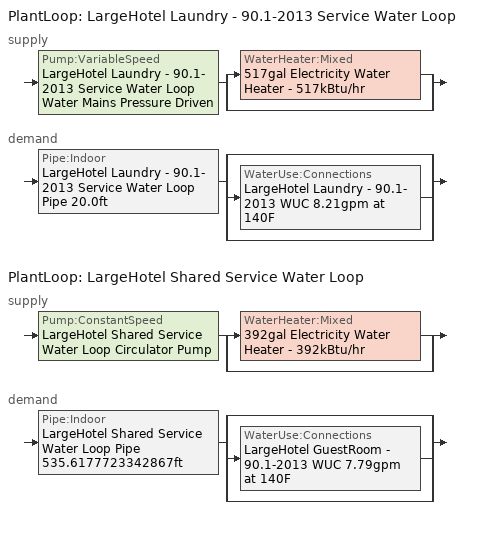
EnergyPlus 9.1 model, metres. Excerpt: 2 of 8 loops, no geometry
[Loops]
PlantLoop 'LargeHotel Laundry - 90.1-2013 Service Water Loop'
 supply: Pump:VariableSpeed 'LargeHotel Laundry - 90.1-2013 Service Water Loop Water Mains Pressure Driven' > split
  | WaterHeater:Mixed '517gal Electricity Water Heater - 517kBtu/hr'
  | bypass
 demand: Pipe:Indoor 'LargeHotel Laundry - 90.1-2013 Service Water Loop Pipe 20.0ft' > split
  | bypass
  | WaterUse:Connections 'LargeHotel Laundry - 90.1-2013 WUC 8.21gpm at 140F'
  | bypass
PlantLoop 'LargeHotel Shared Service Water Loop'
 supply: Pump:ConstantSpeed 'LargeHotel Shared Service Water Loop Circulator Pump' > split
  | WaterHeater:Mixed '392gal Electricity Water Heater - 392kBtu/hr'
  | bypass
 demand: Pipe:Indoor 'LargeHotel Shared Service Water Loop Pipe 535.6177723342867ft' > split
  | bypass
  | WaterUse:Connections 'LargeHotel GuestRoom - 90.1-2013 WUC 7.79gpm at 140F'
  | bypass
[Material] Roughness=Smooth; Thickness {m}=0.001143; Conductivity {W/m-K}=386; Density {kg/m3}=8906.27; Specific Heat {J/kg-K}=385.1856; Thermal Absorptance=0.9; Solar Absorptance=0.7; Visible Absorptance=0.7
Copper pipe 0.75in type L 1; Copper pipe 0.75in type L 2
[Construction]
Uninsulated copper pipe 0.75in type L 1: Copper pipe 0.75in type L 1
Uninsulated copper pipe 0.75in type L 2: Copper pipe 0.75in type L 2
[SetpointManager:Scheduled] Control Variable=Temperature
Name | Schedule | Setpoint Node or NodeList
Service hot water setpoint manager 1 | Service Water Loop Temp - 140F 1 | LargeHotel Laundry - 90.1-2013 Service Water Loop Supply Outlet Node
Service hot water setpoint manager 2 | Service Water Loop Temp - 140F 2 | LargeHotel Shared Service Water Loop Supply Outlet Node
[PlantLoop] Fluid Type=Water; Maximum Loop Temperature {C}=60; Minimum Loop Temperature {C}=10; Maximum Loop Flow Rate {m3/s}=Autosize; Minimum Loop Flow Rate {m3/s}=0; Plant Loop Volume {m3}=Autocalculate; Load Distribution Scheme=Optimal; Plant Loop Demand Calculation Scheme=SingleSetpoint
Name | Plant Equipment Operation Scheme
LargeHotel Laundry - 90.1-2013 Service Water Loop | LargeHotel Laundry - 90.1-2013 Service Water Loop Operation Schemes
LargeHotel Shared Service Water Loop | LargeHotel Shared Service Water Loop Operation Schemes
[Sizing:Plant] Loop Type=Heating; Design Loop Exit Temperature {C}=60; Loop Design Temperature Difference {deltaC}=5; Sizing Option=NonCoincident; Zone Timesteps in Averaging Window=1; Coincident Sizing Factor Mode=None
LargeHotel Laundry - 90.1-2013 Service Water Loop; LargeHotel Shared Service Water Loop
[Pump:VariableSpeed]
LargeHotel Laundry - 90.1-2013 Service Water Loop Water Mains Pressure Driven: Design Maximum Flow Rate {m3/s}=Autosize; Design Pump Head {Pa}=0.001; Design Power Consumption {W}=Autosize; Motor Efficiency=1; Fraction of Motor Inefficiencies to Fluid Stream=0; Coefficient 1 of the Part Load Performance Curve=0; Coefficient 2 of the Part Load Performance Curve=1; Coefficient 3 of the Part Load Performance Curve=0; Coefficient 4 of the Part Load Performance Curve=0; Design Minimum Flow Rate {m3/s}=0; Pump Control Type=Continuous; Skin Loss Radiative Fraction=0.5; Design Power Sizing Method=PowerPerFlowPerPressure; Design Electric Power per Unit Flow Rate {W/(m3/s)}=348701.1; Design Shaft Power per Unit Flow Rate per Unit Head=1.28205; Design Minimum Flow Rate Fraction=0
[PlantEquipmentOperationSchemes] Control Scheme Object Type 1=PlantEquipmentOperation:HeatingLoad; Control Scheme Schedule Name 1=Always On Discrete
Name | Control Scheme Name 1
LargeHotel Laundry - 90.1-2013 Service Water Loop Operation Schemes | LargeHotel Laundry - 90.1-2013 Service Water Loop Heating Operation Scheme
LargeHotel Shared Service Water Loop Operation Schemes | LargeHotel Shared Service Water Loop Heating Operation Scheme
[PlantEquipmentOperation:HeatingLoad] Load Range Lower Limit 1 {W}=0; Load Range Upper Limit 1 {W}=1000000000
Name | Range Equipment List Name 1
LargeHotel Laundry - 90.1-2013 Service Water Loop Heating Operation Scheme | LargeHotel Laundry - 90.1-2013 Service Water Loop Heating Equipment List
LargeHotel Shared Service Water Loop Heating Operation Scheme | LargeHotel Shared Service Water Loop Heating Equipment List
[PlantEquipmentList]
LargeHotel Laundry - 90.1-2013 Service Water Loop Heating Equipment List: WaterHeater:Mixed, 517gal Electricity Water Heater - 517kBtu/hr
LargeHotel Shared Service Water Loop Heating Equipment List: WaterHeater:Mixed, 392gal Electricity Water Heater - 392kBtu/hr
[WaterHeater:Mixed] Deadband Temperature Difference {deltaC}=2; Maximum Temperature Limit {C}=60; Heater Control Type=Cycle; Heater Ignition Minimum Flow Rate {m3/s}=0; Heater Ignition Delay {s}=0; Heater Fuel Type=Electricity; Heater Thermal Efficiency=1; Off Cycle Parasitic Fuel Consumption Rate {W}=0; Off Cycle Parasitic Fuel Type=Electricity; Off Cycle Parasitic Heat Fraction to Tank=0.8; On Cycle Parasitic Fuel Consumption Rate {W}=0; On Cycle Parasitic Fuel Type=Electricity; On Cycle Parasitic Heat Fraction to Tank=0; Ambient Temperature Indicator=Schedule; Off Cycle Loss Coefficient to Ambient Temperature {W/K}=1.053; Off Cycle Loss Fraction to Zone=1; On Cycle Loss Coefficient to Ambient Temperature {W/K}=1.053; On Cycle Loss Fraction to Zone=1; Use Side Effectiveness=1; Source Side Effectiveness=1; Use Side Design Flow Rate {m3/s}=Autosize; Source Side Design Flow Rate {m3/s}=Autosize; Indirect Water Heating Recovery Time {hr}=1.5; Source Side Flow Control Mode=IndirectHeatPrimarySetpoint
Name | Tank Volume {m3} | Setpoint Temperature Schedule | Heater Maximum Capacity {W} | Ambient Temperature Schedule
517gal Electricity Water Heater - 517kBtu/hr | 1.95795 | Service Water Loop Temp - 140F 1 | 151587 | Water Heater Ambient Temp Schedule - 71.6f 1
392gal Electricity Water Heater - 392kBtu/hr | 1.48549 | Service Water Loop Temp - 140F 2 | 115008 | Water Heater Ambient Temp Schedule - 71.6f 2
[WaterUse:Connections]
Name | Water Use Equipment Name 1
LargeHotel Laundry - 90.1-2013 WUC 8.21gpm at 140F | LargeHotel Laundry - 90.1-2013 Service Water Use 8.21gpm at 140F
LargeHotel GuestRoom - 90.1-2013 WUC 7.79gpm at 140F | LargeHotel GuestRoom - 90.1-2013 Service Water Use 7.79gpm at 140F
[WaterUse:Equipment] Sensible Fraction Schedule=Fraction Sensible - 0.2; Latent Fraction Schedule=Fraction Latent - 0.05
Name | Peak Flow Rate {m3/s} | Flow Rate Fraction Schedule | Target Temperature Schedule
LargeHotel Laundry - 90.1-2013 Service Water Use 8.21gpm at 140F | 0.000517976 | HotelLarge LaundryRoom_SWH_Sch_Post2004 | Mixed Water At Faucet Temp - 140F 2
LargeHotel GuestRoom - 90.1-2013 Service Water Use 7.79gpm at 140F | 0.000491232 | HotelLarge GuestRoom_SWH_Sch | Mixed Water At Faucet Temp - 140F
[Pipe:Indoor] Environment Type=Schedule; Pipe Inside Diameter {m}=0.019939
Name | Construction | Ambient Temperature Schedule | Ambient Air Velocity Schedule | Pipe Length {m}
LargeHotel Laundry - 90.1-2013 Service Water Loop Pipe 20.0ft | Uninsulated copper pipe 0.75in type L 1 | LargeHotel Laundry - 90.1-2013 Service Water Loop Piping Air Temp - 70F | LargeHotel Laundry - 90.1-2013 Service Water Loop Piping Air Velocity - 0.67mph | 6.096
LargeHotel Shared Service Water Loop Pipe 535.6177723342867ft | Uninsulated copper pipe 0.75in type L 2 | LargeHotel Shared Service Water Loop Piping Air Temp - 70F | LargeHotel Shared Service Water Loop Piping Air Velocity - 0.67mph | 163.256
[Pump:ConstantSpeed]
LargeHotel Shared Service Water Loop Circulator Pump: Design Flow Rate {m3/s}=Autosize; Design Pump Head {Pa}=29890.7; Design Power Consumption {W}=Autosize; Motor Efficiency=0.3; Fraction of Motor Inefficiencies to Fluid Stream=0; Pump Control Type=Intermittent; Design Power Sizing Method=PowerPerFlowPerPressure; Design Electric Power per Unit Flow Rate {W/(m3/s)}=348701.1; Design Shaft Power per Unit Flow Rate per Unit Head=1.28205
[Schedule:Day:Interval]
Fraction Latent - 0.05 Default: No, 24:00, 0.05
Fraction Sensible - 0.2 Default: No, 24:00, 0.2
HotelLarge GuestRoom_SWH_Sch Default; HotelLarge GuestRoom_SWH_Sch Summer Design Day; HotelLarge GuestRoom_SWH_Sch Winter Design Day: No, 01:00, 0.2, 04:00, 0.15, 05:00, 0.2, 06:00, 0.25, 07:00, 0.35, 08:00, 0.6, 09:00, 0.8, 10:00, 0.55, 11:00, 0.4, 12:00, 0.3, 17:00, 0.2, 18:00, 0.25, 19:00, 0.3, 22:00, 0.4, 23:00, 0.6, 24:00, 0.35
HotelLarge GuestRoom_SWH_Sch Wkdy Day: No, 01:00, 0.2, 04:00, 0.15, 05:00, 0.2, 06:00, 0.35, 07:00, 0.6, 08:00, 0.8, 09:00, 0.55, 10:00, 0.4, 11:00, 0.3, 17:00, 0.2, 18:00, 0.3, 19:00, 0.55, 21:00, 0.4, 22:00, 0.6, 23:00, 0.45, 24:00, 0.25
HotelLarge LaundryRoom_SWH_Sch_Post2004 Default; HotelLarge LaundryRoom_SWH_Sch_Post2004 Summer Design Day; HotelLarge LaundryRoom_SWH_Sch_Post2004 Winter Design Day: No, 17:00, 0, 24:00, 1
LargeHotel Laundry - 90.1-2013 Service Water Loop Piping Air Temp - 70F Default; LargeHotel Shared Service Water Loop Piping Air Temp - 70F Default: No, 24:00, 21.1111
LargeHotel Laundry - 90.1-2013 Service Water Loop Piping Air Velocity - 0.67mph Default; LargeHotel Shared Service Water Loop Piping Air Velocity - 0.67mph Default: No, 24:00, 0.3
Mixed Water At Faucet Temp - 140F Default; Mixed Water At Faucet Temp - 140F Default 2; Service Water Loop Temp - 140F Default 1; Service Water Loop Temp - 140F Default 2: No, 24:00, 60
Water Heater Ambient Temp Schedule - 71.6f Default 1; Water Heater Ambient Temp Schedule - 71.6f Default 2: No, 24:00, 22
[Schedule:Week:Daily]
Fraction Latent - 0.05 Week Rule - Jan1-Dec31: Fraction Latent - 0.05 Default, Fraction Latent - 0.05 Default, Fraction Latent - 0.05 Default, Fraction Latent - 0.05 Default, Fraction Latent - 0.05 Default, Fraction Latent - 0.05 Default, Fraction Latent - 0.05 Default, Fraction Latent - 0.05 Default, Fraction Latent - 0.05 Default, Fraction Latent - 0.05 Default, Fraction Latent - 0.05 Default, Fraction Latent - 0.05 Default
Fraction Sensible - 0.2 Week Rule - Jan1-Dec31: Fraction Sensible - 0.2 Default, Fraction Sensible - 0.2 Default, Fraction Sensible - 0.2 Default, Fraction Sensible - 0.2 Default, Fraction Sensible - 0.2 Default, Fraction Sensible - 0.2 Default, Fraction Sensible - 0.2 Default, Fraction Sensible - 0.2 Default, Fraction Sensible - 0.2 Default, Fraction Sensible - 0.2 Default, Fraction Sensible - 0.2 Default, Fraction Sensible - 0.2 Default
HotelLarge GuestRoom_SWH_Sch Week Rule - Jan1-Jan5: HotelLarge GuestRoom_SWH_Sch Default, HotelLarge GuestRoom_SWH_Sch Default, HotelLarge GuestRoom_SWH_Sch Wkdy Day, HotelLarge GuestRoom_SWH_Sch Wkdy Day, HotelLarge GuestRoom_SWH_Sch Wkdy Day, HotelLarge GuestRoom_SWH_Sch Wkdy Day, HotelLarge GuestRoom_SWH_Sch Default, HotelLarge GuestRoom_SWH_Sch Default, HotelLarge GuestRoom_SWH_Sch Summer Design Day, HotelLarge GuestRoom_SWH_Sch Winter Design Day, HotelLarge GuestRoom_SWH_Sch Default, HotelLarge GuestRoom_SWH_Sch Default
HotelLarge GuestRoom_SWH_Sch Week Rule - Jan6-Dec31: HotelLarge GuestRoom_SWH_Sch Default, HotelLarge GuestRoom_SWH_Sch Wkdy Day, HotelLarge GuestRoom_SWH_Sch Wkdy Day, HotelLarge GuestRoom_SWH_Sch Wkdy Day, HotelLarge GuestRoom_SWH_Sch Wkdy Day, HotelLarge GuestRoom_SWH_Sch Wkdy Day, HotelLarge GuestRoom_SWH_Sch Default, HotelLarge GuestRoom_SWH_Sch Default, HotelLarge GuestRoom_SWH_Sch Summer Design Day, HotelLarge GuestRoom_SWH_Sch Winter Design Day, HotelLarge GuestRoom_SWH_Sch Default, HotelLarge GuestRoom_SWH_Sch Default
HotelLarge LaundryRoom_SWH_Sch_Post2004 Week Rule - Jan1-Dec31: HotelLarge LaundryRoom_SWH_Sch_Post2004 Default, HotelLarge LaundryRoom_SWH_Sch_Post2004 Default, HotelLarge LaundryRoom_SWH_Sch_Post2004 Default, HotelLarge LaundryRoom_SWH_Sch_Post2004 Default, HotelLarge LaundryRoom_SWH_Sch_Post2004 Default, HotelLarge LaundryRoom_SWH_Sch_Post2004 Default, HotelLarge LaundryRoom_SWH_Sch_Post2004 Default, HotelLarge LaundryRoom_SWH_Sch_Post2004 Default, HotelLarge LaundryRoom_SWH_Sch_Post2004 Summer Design Day, HotelLarge LaundryRoom_SWH_Sch_Post2004 Winter Design Day, HotelLarge LaundryRoom_SWH_Sch_Post2004 Default, HotelLarge LaundryRoom_SWH_Sch_Post2004 Default
LargeHotel Laundry - 90.1-2013 Service Water Loop Piping Air Temp - 70F Week Rule - Jan1-Dec31: LargeHotel Laundry - 90.1-2013 Service Water Loop Piping Air Temp - 70F Default, LargeHotel Laundry - 90.1-2013 Service Water Loop Piping Air Temp - 70F Default, LargeHotel Laundry - 90.1-2013 Service Water Loop Piping Air Temp - 70F Default, LargeHotel Laundry - 90.1-2013 Service Water Loop Piping Air Temp - 70F Default, LargeHotel Laundry - 90.1-2013 Service Water Loop Piping Air Temp - 70F Default, LargeHotel Laundry - 90.1-2013 Service Water Loop Piping Air Temp - 70F Default, LargeHotel Laundry - 90.1-2013 Service Water Loop Piping Air Temp - 70F Default, LargeHotel Laundry - 90.1-2013 Service Water Loop Piping Air Temp - 70F Default, LargeHotel Laundry - 90.1-2013 Service Water Loop Piping Air Temp - 70F Default, LargeHotel Laundry - 90.1-2013 Service Water Loop Piping Air Temp - 70F Default, LargeHotel Laundry - 90.1-2013 Service Water Loop Piping Air Temp - 70F Default, LargeHotel Laundry - 90.1-2013 Service Water Loop Piping Air Temp - 70F Default
LargeHotel Laundry - 90.1-2013 Service Water Loop Piping Air Velocity - 0.67mph Week Rule - Jan1-Dec31: LargeHotel Laundry - 90.1-2013 Service Water Loop Piping Air Velocity - 0.67mph Default, LargeHotel Laundry - 90.1-2013 Service Water Loop Piping Air Velocity - 0.67mph Default, LargeHotel Laundry - 90.1-2013 Service Water Loop Piping Air Velocity - 0.67mph Default, LargeHotel Laundry - 90.1-2013 Service Water Loop Piping Air Velocity - 0.67mph Default, LargeHotel Laundry - 90.1-2013 Service Water Loop Piping Air Velocity - 0.67mph Default, LargeHotel Laundry - 90.1-2013 Service Water Loop Piping Air Velocity - 0.67mph Default, LargeHotel Laundry - 90.1-2013 Service Water Loop Piping Air Velocity - 0.67mph Default, LargeHotel Laundry - 90.1-2013 Service Water Loop Piping Air Velocity - 0.67mph Default, LargeHotel Laundry - 90.1-2013 Service Water Loop Piping Air Velocity - 0.67mph Default, LargeHotel Laundry - 90.1-2013 Service Water Loop Piping Air Velocity - 0.67mph Default, LargeHotel Laundry - 90.1-2013 Service Water Loop Piping Air Velocity - 0.67mph Default, LargeHotel Laundry - 90.1-2013 Service Water Loop Piping Air Velocity - 0.67mph Default
LargeHotel Shared Service Water Loop Piping Air Temp - 70F Week Rule - Jan1-Dec31: LargeHotel Shared Service Water Loop Piping Air Temp - 70F Default, LargeHotel Shared Service Water Loop Piping Air Temp - 70F Default, LargeHotel Shared Service Water Loop Piping Air Temp - 70F Default, LargeHotel Shared Service Water Loop Piping Air Temp - 70F Default, LargeHotel Shared Service Water Loop Piping Air Temp - 70F Default, LargeHotel Shared Service Water Loop Piping Air Temp - 70F Default, LargeHotel Shared Service Water Loop Piping Air Temp - 70F Default, LargeHotel Shared Service Water Loop Piping Air Temp - 70F Default, LargeHotel Shared Service Water Loop Piping Air Temp - 70F Default, LargeHotel Shared Service Water Loop Piping Air Temp - 70F Default, LargeHotel Shared Service Water Loop Piping Air Temp - 70F Default, LargeHotel Shared Service Water Loop Piping Air Temp - 70F Default
LargeHotel Shared Service Water Loop Piping Air Velocity - 0.67mph Week Rule - Jan1-Dec31: LargeHotel Shared Service Water Loop Piping Air Velocity - 0.67mph Default, LargeHotel Shared Service Water Loop Piping Air Velocity - 0.67mph Default, LargeHotel Shared Service Water Loop Piping Air Velocity - 0.67mph Default, LargeHotel Shared Service Water Loop Piping Air Velocity - 0.67mph Default, LargeHotel Shared Service Water Loop Piping Air Velocity - 0.67mph Default, LargeHotel Shared Service Water Loop Piping Air Velocity - 0.67mph Default, LargeHotel Shared Service Water Loop Piping Air Velocity - 0.67mph Default, LargeHotel Shared Service Water Loop Piping Air Velocity - 0.67mph Default, LargeHotel Shared Service Water Loop Piping Air Velocity - 0.67mph Default, LargeHotel Shared Service Water Loop Piping Air Velocity - 0.67mph Default, LargeHotel Shared Service Water Loop Piping Air Velocity - 0.67mph Default, LargeHotel Shared Service Water Loop Piping Air Velocity - 0.67mph Default
Mixed Water At Faucet Temp - 140F Week Rule - Jan1-Dec31: Mixed Water At Faucet Temp - 140F Default, Mixed Water At Faucet Temp - 140F Default, Mixed Water At Faucet Temp - 140F Default, Mixed Water At Faucet Temp - 140F Default, Mixed Water At Faucet Temp - 140F Default, Mixed Water At Faucet Temp - 140F Default, Mixed Water At Faucet Temp - 140F Default, Mixed Water At Faucet Temp - 140F Default, Mixed Water At Faucet Temp - 140F Default, Mixed Water At Faucet Temp - 140F Default, Mixed Water At Faucet Temp - 140F Default, Mixed Water At Faucet Temp - 140F Default
Mixed Water At Faucet Temp - 140F 2 Week Rule - Jan1-Dec31: Mixed Water At Faucet Temp - 140F Default 2, Mixed Water At Faucet Temp - 140F Default 2, Mixed Water At Faucet Temp - 140F Default 2, Mixed Water At Faucet Temp - 140F Default 2, Mixed Water At Faucet Temp - 140F Default 2, Mixed Water At Faucet Temp - 140F Default 2, Mixed Water At Faucet Temp - 140F Default 2, Mixed Water At Faucet Temp - 140F Default 2, Mixed Water At Faucet Temp - 140F Default 2, Mixed Water At Faucet Temp - 140F Default 2, Mixed Water At Faucet Temp - 140F Default 2, Mixed Water At Faucet Temp - 140F Default 2
Service Water Loop Temp - 140F 1 Week Rule - Jan1-Dec31: Service Water Loop Temp - 140F Default 1, Service Water Loop Temp - 140F Default 1, Service Water Loop Temp - 140F Default 1, Service Water Loop Temp - 140F Default 1, Service Water Loop Temp - 140F Default 1, Service Water Loop Temp - 140F Default 1, Service Water Loop Temp - 140F Default 1, Service Water Loop Temp - 140F Default 1, Service Water Loop Temp - 140F Default 1, Service Water Loop Temp - 140F Default 1, Service Water Loop Temp - 140F Default 1, Service Water Loop Temp - 140F Default 1
Service Water Loop Temp - 140F 2 Week Rule - Jan1-Dec31: Service Water Loop Temp - 140F Default 2, Service Water Loop Temp - 140F Default 2, Service Water Loop Temp - 140F Default 2, Service Water Loop Temp - 140F Default 2, Service Water Loop Temp - 140F Default 2, Service Water Loop Temp - 140F Default 2, Service Water Loop Temp - 140F Default 2, Service Water Loop Temp - 140F Default 2, Service Water Loop Temp - 140F Default 2, Service Water Loop Temp - 140F Default 2, Service Water Loop Temp - 140F Default 2, Service Water Loop Temp - 140F Default 2
Water Heater Ambient Temp Schedule - 71.6f 1 Week Rule - Jan1-Dec31: Water Heater Ambient Temp Schedule - 71.6f Default 1, Water Heater Ambient Temp Schedule - 71.6f Default 1, Water Heater Ambient Temp Schedule - 71.6f Default 1, Water Heater Ambient Temp Schedule - 71.6f Default 1, Water Heater Ambient Temp Schedule - 71.6f Default 1, Water Heater Ambient Temp Schedule - 71.6f Default 1, Water Heater Ambient Temp Schedule - 71.6f Default 1, Water Heater Ambient Temp Schedule - 71.6f Default 1, Water Heater Ambient Temp Schedule - 71.6f Default 1, Water Heater Ambient Temp Schedule - 71.6f Default 1, Water Heater Ambient Temp Schedule - 71.6f Default 1, Water Heater Ambient Temp Schedule - 71.6f Default 1
Water Heater Ambient Temp Schedule - 71.6f 2 Week Rule - Jan1-Dec31: Water Heater Ambient Temp Schedule - 71.6f Default 2, Water Heater Ambient Temp Schedule - 71.6f Default 2, Water Heater Ambient Temp Schedule - 71.6f Default 2, Water Heater Ambient Temp Schedule - 71.6f Default 2, Water Heater Ambient Temp Schedule - 71.6f Default 2, Water Heater Ambient Temp Schedule - 71.6f Default 2, Water Heater Ambient Temp Schedule - 71.6f Default 2, Water Heater Ambient Temp Schedule - 71.6f Default 2, Water Heater Ambient Temp Schedule - 71.6f Default 2, Water Heater Ambient Temp Schedule - 71.6f Default 2, Water Heater Ambient Temp Schedule - 71.6f Default 2, Water Heater Ambient Temp Schedule - 71.6f Default 2
[Schedule:Year]
Fraction Latent - 0.05: Fraction Latent - 0.05 Week Rule - Jan1-Dec31, 1, 1, 12, 31
Fraction Sensible - 0.2: Fraction Sensible - 0.2 Week Rule - Jan1-Dec31, 1, 1, 12, 31
HotelLarge GuestRoom_SWH_Sch: HotelLarge GuestRoom_SWH_Sch Week Rule - Jan1-Jan5, 1, 1, 1, 5, HotelLarge GuestRoom_SWH_Sch Week Rule - Jan6-Dec31, 1, 6, 12, 31
HotelLarge LaundryRoom_SWH_Sch_Post2004: HotelLarge LaundryRoom_SWH_Sch_Post2004 Week Rule - Jan1-Dec31, 1, 1, 12, 31
LargeHotel Laundry - 90.1-2013 Service Water Loop Piping Air Temp - 70F: LargeHotel Laundry - 90.1-2013 Service Water Loop Piping Air Temp - 70F Week Rule - Jan1-Dec31, 1, 1, 12, 31
LargeHotel Laundry - 90.1-2013 Service Water Loop Piping Air Velocity - 0.67mph: LargeHotel Laundry - 90.1-2013 Service Water Loop Piping Air Velocity - 0.67mph Week Rule - Jan1-Dec31, 1, 1, 12, 31
LargeHotel Shared Service Water Loop Piping Air Temp - 70F: LargeHotel Shared Service Water Loop Piping Air Temp - 70F Week Rule - Jan1-Dec31, 1, 1, 12, 31
LargeHotel Shared Service Water Loop Piping Air Velocity - 0.67mph: LargeHotel Shared Service Water Loop Piping Air Velocity - 0.67mph Week Rule - Jan1-Dec31, 1, 1, 12, 31
Mixed Water At Faucet Temp - 140F: Mixed Water At Faucet Temp - 140F Week Rule - Jan1-Dec31, 1, 1, 12, 31
Mixed Water At Faucet Temp - 140F 2: Mixed Water At Faucet Temp - 140F 2 Week Rule - Jan1-Dec31, 1, 1, 12, 31
Service Water Loop Temp - 140F 1: Service Water Loop Temp - 140F 1 Week Rule - Jan1-Dec31, 1, 1, 12, 31
Service Water Loop Temp - 140F 2: Service Water Loop Temp - 140F 2 Week Rule - Jan1-Dec31, 1, 1, 12, 31
Water Heater Ambient Temp Schedule - 71.6f 1: Water Heater Ambient Temp Schedule - 71.6f 1 Week Rule - Jan1-Dec31, 1, 1, 12, 31
Water Heater Ambient Temp Schedule - 71.6f 2: Water Heater Ambient Temp Schedule - 71.6f 2 Week Rule - Jan1-Dec31, 1, 1, 12, 31
[Schedule:Constant]
Always On Discrete: Hourly Value=1
